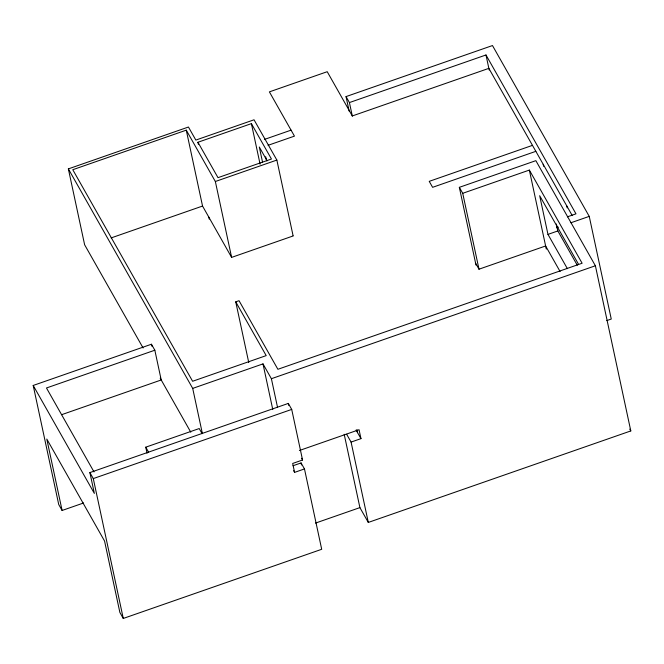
<?xml version="1.0" encoding="UTF-8"?>
<svg xmlns="http://www.w3.org/2000/svg" width="664" height="664" viewBox="0 0 664 664"><rect width="100%" height="100%" fill="white"/><g stroke="black" fill="none" stroke-linecap="round" stroke-linejoin="round"><path stroke-width="1" d="M143.092 347.969L84.627 244.775L68.359 168.888L188.443 127.023L195.838 140.079L254.046 119.794L276.863 160.065L293.098 235.786M231.587 257.234L215.352 181.504L186.269 130.161L72.774 169.718L192.61 381.269L266.198 355.613L235.737 301.846L239.032 300.701L277.892 369.292L582.12 263.243L529.349 170.084L462.725 193.307L459.339 187.339L535.856 160.663L595.392 265.766L630.8 430.936L368.304 522.435L359.905 507.611L344.193 434.289M197.947 142.262L251.399 123.628L271.452 159.028L217.999 177.661L197.947 142.262L198.387 144.287M349.156 111.154L346.035 96.595L492.481 45.55L589.242 216.373L611.254 319.044L606.763 320.604M346.035 96.595L349.422 102.571L485.982 54.971L575.979 213.841L567.388 216.837M264.621 139.365L291.064 130.152M268.073 145.316L294.451 136.128L269.385 91.873L327.227 71.704L352.293 115.959L488.853 68.359L572.268 215.626M215.352 181.504L276.863 160.065M111.137 237.919L202.545 206.056L231.62 257.391L293.131 235.952M532.47 145.366L429.226 181.355L432.613 187.323L535.856 151.334M83.598 502.98L62.101 510.467L58.722 504.499L33.2 385.46L151.45 344.234L154.837 350.21L161.211 379.974L61.636 414.685M154.837 350.21L46.472 387.983L94.014 471.921M556.49 227.793L558.416 227.121M570.94 222.755L589.242 216.373M578.535 264.305L539.674 195.706L547.966 234.392L557.851 230.947L577.282 265.243M68.359 168.888L192.701 388.39L262.994 363.889L271.393 378.712L277.469 407.04M271.393 378.712L595.392 265.766M147.051 453.23L145.756 447.179L199.208 428.546L202.105 433.667M33.2 385.46L94.354 493.418L89.889 472.585L288.317 403.413L291.712 409.414L302.56 460.003L292.675 463.447L294.592 472.378L304.477 468.933L321.7 549.286L123.272 618.45L119.877 612.457L104.563 541.035L46.795 439.045L62.101 510.467M89.889 472.585L93.284 478.586L291.712 409.414M299.398 450.507L359.05 429.716L360.967 438.638L351.082 442.083L346.633 434.239M292.99 465.754L301.074 462.933L304.477 468.933M315.491 523.091L359.905 507.611M547.966 234.392L567.396 268.688M560.092 271.526L545.625 245.971L478.993 269.194L475.607 263.226M629.779 429.135L630.8 430.936M267.119 160.821L259.292 146.993L262.546 162.174M356.095 430.048L360.967 438.638M301.589 458.293L302.56 460.003M293.621 470.668L294.592 472.378M160.198 378.173L190.792 432.189M145.756 447.179L148.653 452.3M566.749 205.881L567.18 207.89M556.366 224.009L557.851 230.947M543.185 164.282L543.617 166.29M529.349 170.084L546.298 249.116M485.982 54.971L489.219 70.069M462.725 193.307L479.018 269.31M459.339 187.339L476.005 265.085M349.422 102.571L352.335 116.158M356.942 429.691L357.581 432.671M351.082 442.083L368.304 522.435M265.708 156.721L266.571 160.763M251.399 123.628L260.089 164.157M288.317 403.413L288.749 405.438M301.074 462.933L301.506 464.941M262.994 363.889L272.755 409.422M235.737 301.846L248.759 362.552M208.811 217.12L209.243 219.12M186.269 130.161L202.545 206.056M192.701 388.39L202.379 433.517M151.45 344.234L151.873 346.218M93.284 478.586L123.272 618.45"/></g></svg>
